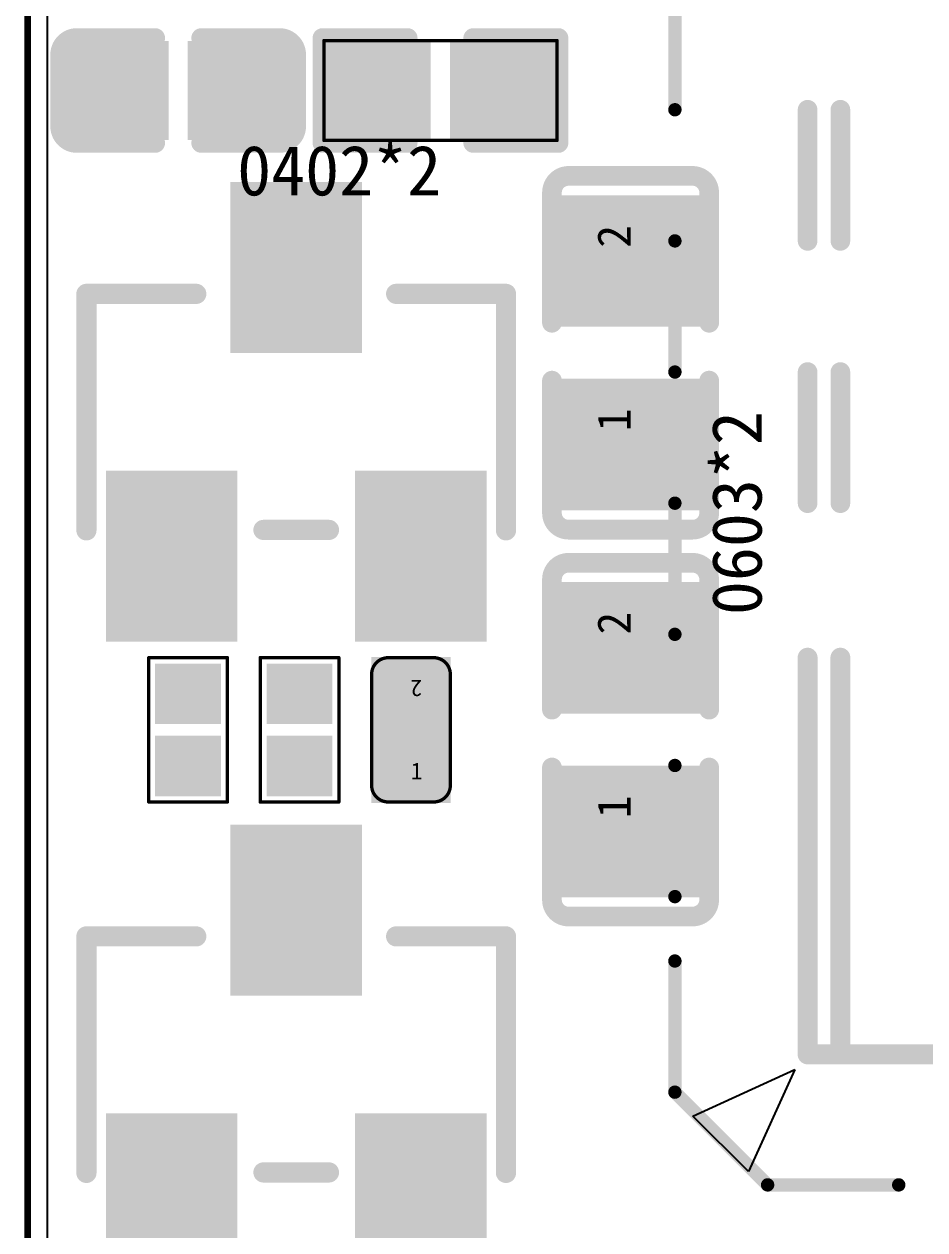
# Model space of a CAD drawing. Header units: millimetres. Extents: x 7.33 to 10.08, y 7.01 to 8.78.
# Drawn here: x 7.3328 to 7.6033, y 8.1787 to 8.5407 of the extents above; entities that cross this region are included whole.
import ezdxf

# ---------------------------------------------------------------- set-up
doc = ezdxf.new("R2010")
doc.units = ezdxf.units.MM
doc.header["$MEASUREMENT"] = 0
for name, color, linetype in [('BottomOverlay', 54, 'Continuous'), ('KeepOutLayer', 6, 'Continuous'), ('Mechanical1', 6, 'Continuous'), ('Mechanical16', 56, 'Continuous'), ('Mechanical20', 56, 'Continuous'), ('MidLayer5', 130, 'Continuous'), ('MidLayer6', 216, 'Continuous'), ('TopLayer', 1, 'Continuous'), ('TopOverlay', 2, 'Continuous'), ('TopPaste', 8, 'Continuous'), ('TopSolder', 216, 'Continuous')]:
    doc.layers.add(name, color=color, linetype=linetype)

# ---------------------------------------------------------------- blocks, each defined once
blk = doc.blocks.new('FBGA153_11R5X13R0X1R00_B_14')
at = {"layer": 'BottomOverlay'}
for p, q in [((-0.26087, -0.27441), (-0.23024, -0.26047)), ((-0.23024, -0.26047), (-0.24413, -0.2911)), ((-0.24413, -0.2911), (-0.26087, -0.27441)), ((-0.24413, -0.2911), (-0.24413, -0.2911))]:
    blk.add_line(p, q, dxfattribs=at)
for points, const_width in [([(-0.22638, -0.01169), (-0.22638, 0.02768)], 0.00591), ([(-0.21654, -0.01169), (-0.21654, 0.02768)], 0.00591), ([(-0.22638, -0.09043), (-0.22638, -0.05106)], 0.00591), ([(-0.21654, -0.09043), (-0.21654, -0.05106)], 0.00591), ([(-0.22638, -0.23622), (-0.22638, -0.13681)], 0.00598), ([(-0.21654, -0.23622), (-0.21654, -0.13681)], 0.00598), ([(-0.22638, -0.25591), (-0.22638, -0.23622)], 0.00598), ([(-0.21654, -0.25591), (-0.21654, -0.23622)], 0.00598), ([(-0.22638, -0.25591), (-0.10622, -0.25591)], 0.00598)]:
    blk.add_lwpolyline(points, dxfattribs=dict(at, const_width=const_width))
for points, const_width in [([(-0.22785, 0.02768, 1), (-0.2249, 0.02768, 1)], 0.00295), ([(-0.21801, 0.02768, 1), (-0.21506, 0.02768, 1)], 0.00295), ([(-0.22785, -0.01169, 1), (-0.2249, -0.01169, 1)], 0.00295), ([(-0.21801, -0.01169, 1), (-0.21506, -0.01169, 1)], 0.00295), ([(-0.22785, -0.05106, 1), (-0.2249, -0.05106, 1)], 0.00295), ([(-0.21801, -0.05106, 1), (-0.21506, -0.05106, 1)], 0.00295), ([(-0.22785, -0.09043, 1), (-0.2249, -0.09043, 1)], 0.00295), ([(-0.21801, -0.09043, 1), (-0.21506, -0.09043, 1)], 0.00295), ([(-0.22787, -0.13681, 1), (-0.22488, -0.13681, 1)], 0.00299), ([(-0.21803, -0.13681, 1), (-0.21504, -0.13681, 1)], 0.00299), ([(-0.22787, -0.23622, 1), (-0.22488, -0.23622, 1)], 0.00299), ([(-0.22787, -0.23622, 1), (-0.22488, -0.23622, 1)], 0.00299), ([(-0.21803, -0.23622, 1), (-0.21504, -0.23622, 1)], 0.00299), ([(-0.21803, -0.23622, 1), (-0.21504, -0.23622, 1)], 0.00299), ([(-0.22787, -0.25591, 1), (-0.22488, -0.25591, 1)], 0.00299), ([(-0.22787, -0.25591, 1), (-0.22488, -0.25591, 1)], 0.00299), ([(-0.21803, -0.25591, 1), (-0.21504, -0.25591, 1)], 0.00299)]:
    blk.add_lwpolyline(points, format="xyb", close=True, dxfattribs=dict(at, const_width=const_width))
at = {"layer": 'Mechanical16'}
for points, const_width in [([(-0.26622, 0.02768), (-0.26622, 0.06705)], 0.00402), ([(-0.22638, -0.01169), (-0.22638, 0.02768)], 0.00591), ([(-0.21654, -0.01169), (-0.21654, 0.02768)], 0.00591), ([(-0.26622, -0.05106), (-0.26622, -0.01169)], 0.00402), ([(-0.22638, -0.09043), (-0.22638, -0.05106)], 0.00591), ([(-0.21654, -0.09043), (-0.21654, -0.05106)], 0.00591), ([(-0.26622, -0.1298), (-0.26622, -0.09043)], 0.00402), ([(-0.22638, -0.23622), (-0.22638, -0.13681)], 0.00598), ([(-0.21654, -0.23622), (-0.21654, -0.13681)], 0.00598), ([(-0.26622, -0.20854), (-0.26622, -0.16917)], 0.00402), ([(-0.26622, -0.26724), (-0.26622, -0.22787)], 0.00402), ([(-0.22638, -0.25591), (-0.22638, -0.23622)], 0.00598), ([(-0.21654, -0.25591), (-0.21654, -0.23622)], 0.00598), ([(-0.22638, -0.25591), (-0.10622, -0.25591)], 0.00598), ([(-0.26622, -0.26724), (-0.23839, -0.29508)], 0.00402), ([(-0.23839, -0.29508), (-0.19902, -0.29508)], 0.00402)]:
    blk.add_lwpolyline(points, dxfattribs=dict(at, const_width=const_width))
for points, const_width in [([(-0.26722, 0.02768, 1), (-0.26522, 0.02768, 1)], 0.00201), ([(-0.22785, 0.02768, 1), (-0.2249, 0.02768, 1)], 0.00295), ([(-0.21801, 0.02768, 1), (-0.21506, 0.02768, 1)], 0.00295), ([(-0.26722, -0.01169, 1), (-0.26522, -0.01169, 1)], 0.00201), ([(-0.22785, -0.01169, 1), (-0.2249, -0.01169, 1)], 0.00295), ([(-0.21801, -0.01169, 1), (-0.21506, -0.01169, 1)], 0.00295), ([(-0.26722, -0.05106, 1), (-0.26522, -0.05106, 1)], 0.00201), ([(-0.22785, -0.05106, 1), (-0.2249, -0.05106, 1)], 0.00295), ([(-0.21801, -0.05106, 1), (-0.21506, -0.05106, 1)], 0.00295), ([(-0.26722, -0.09043, 1), (-0.26522, -0.09043, 1)], 0.00201), ([(-0.22785, -0.09043, 1), (-0.2249, -0.09043, 1)], 0.00295), ([(-0.21801, -0.09043, 1), (-0.21506, -0.09043, 1)], 0.00295), ([(-0.26722, -0.1298, 1), (-0.26522, -0.1298, 1)], 0.00201), ([(-0.22787, -0.13681, 1), (-0.22488, -0.13681, 1)], 0.00299), ([(-0.21803, -0.13681, 1), (-0.21504, -0.13681, 1)], 0.00299), ([(-0.26722, -0.16917, 1), (-0.26522, -0.16917, 1)], 0.00201), ([(-0.26722, -0.20854, 1), (-0.26522, -0.20854, 1)], 0.00201), ([(-0.26722, -0.22787, 1), (-0.26522, -0.22787, 1)], 0.00201), ([(-0.22787, -0.23622, 1), (-0.22488, -0.23622, 1)], 0.00299), ([(-0.22787, -0.23622, 1), (-0.22488, -0.23622, 1)], 0.00299), ([(-0.21803, -0.23622, 1), (-0.21504, -0.23622, 1)], 0.00299), ([(-0.21803, -0.23622, 1), (-0.21504, -0.23622, 1)], 0.00299), ([(-0.22787, -0.25591, 1), (-0.22488, -0.25591, 1)], 0.00299), ([(-0.22787, -0.25591, 1), (-0.22488, -0.25591, 1)], 0.00299), ([(-0.21803, -0.25591, 1), (-0.21504, -0.25591, 1)], 0.00299), ([(-0.26722, -0.26724, 1), (-0.26522, -0.26724, 1)], 0.00201), ([(-0.26722, -0.26724, 1), (-0.26522, -0.26724, 1)], 0.00201), ([(-0.23939, -0.29508, 1), (-0.23738, -0.29508, 1)], 0.00201), ([(-0.23939, -0.29508, 1), (-0.23738, -0.29508, 1)], 0.00201), ([(-0.20002, -0.29508, 1), (-0.19801, -0.29508, 1)], 0.00201)]:
    blk.add_lwpolyline(points, format="xyb", close=True, dxfattribs=dict(at, const_width=const_width))
blk = doc.blocks.new('R0201_67')
at = {"layer": 'TopLayer'}
for points in [[(-0.01792, -0.00787), (-0.00375, -0.00787), (-0.01792, 0.00788), (-0.00375, 0.00788)], [(0.00374, -0.00787), (0.01791, -0.00787), (0.00374, 0.00788), (0.01791, 0.00788)]]:
    blk.add_solid(points, dxfattribs=at)
at = {"layer": 'TopOverlay', "const_width": 0.001}
for points in [[(0.02166, 0.01182), (-0.02166, 0.01182)], [(-0.02166, -0.01182), (-0.02166, 0.01182)], [(0.02166, -0.01182), (0.02166, 0.01182)], [(0.02166, -0.01182), (-0.02166, -0.01182)]]:
    blk.add_lwpolyline(points, dxfattribs=at)
at = {"layer": 'TopOverlay', "const_width": 0.0005}
for points in [[(-0.02191, 0.01182, 1), (-0.02141, 0.01182, 1)], [(-0.02191, 0.01182, 1), (-0.02141, 0.01182, 1)], [(0.02141, 0.01182, 1), (0.02191, 0.01182, 1)], [(0.02141, 0.01182, 1), (0.02191, 0.01182, 1)], [(-0.02191, -0.01182, 1), (-0.02141, -0.01182, 1)], [(-0.02191, -0.01182, 1), (-0.02141, -0.01182, 1)], [(0.02141, -0.01182, 1), (0.02191, -0.01182, 1)], [(0.02141, -0.01182, 1), (0.02191, -0.01182, 1)]]:
    blk.add_lwpolyline(points, format="xyb", close=True, dxfattribs=at)
at = {"layer": 'TopPaste'}
for points in [[(-0.01792, -0.00787), (-0.00375, -0.00787), (-0.01792, 0.00788), (-0.00375, 0.00788)], [(0.00374, -0.00787), (0.01791, -0.00787), (0.00374, 0.00788), (0.01791, 0.00788)]]:
    blk.add_solid(points, dxfattribs=at)
at = {"layer": 'TopSolder'}
for points in [[(-0.01992, -0.00987), (-0.00175, -0.00987), (-0.01992, 0.00988), (-0.00175, 0.00988)], [(0.00174, -0.00987), (0.01991, -0.00987), (0.00174, 0.00988), (0.01991, 0.00988)]]:
    blk.add_solid(points, dxfattribs=at)
blk = doc.blocks.new('R0201_69')
at = {"layer": 'TopLayer'}
for points in [[(-0.01792, -0.00787), (-0.00375, -0.00787), (-0.01792, 0.00788), (-0.00375, 0.00788)], [(0.00374, -0.00787), (0.01791, -0.00787), (0.00374, 0.00788), (0.01791, 0.00788)]]:
    blk.add_solid(points, dxfattribs=at)
at = {"layer": 'TopOverlay', "const_width": 0.001}
for points in [[(0.02166, 0.01182), (-0.02166, 0.01182)], [(-0.02166, -0.01182), (-0.02166, 0.01182)], [(0.02166, -0.01182), (0.02166, 0.01182)], [(0.02166, -0.01182), (-0.02166, -0.01182)]]:
    blk.add_lwpolyline(points, dxfattribs=at)
at = {"layer": 'TopOverlay', "const_width": 0.0005}
for points in [[(-0.02191, 0.01182, 1), (-0.02141, 0.01182, 1)], [(-0.02191, 0.01182, 1), (-0.02141, 0.01182, 1)], [(0.02141, 0.01182, 1), (0.02191, 0.01182, 1)], [(0.02141, 0.01182, 1), (0.02191, 0.01182, 1)], [(-0.02191, -0.01182, 1), (-0.02141, -0.01182, 1)], [(-0.02191, -0.01182, 1), (-0.02141, -0.01182, 1)], [(0.02141, -0.01182, 1), (0.02191, -0.01182, 1)], [(0.02141, -0.01182, 1), (0.02191, -0.01182, 1)]]:
    blk.add_lwpolyline(points, format="xyb", close=True, dxfattribs=at)
at = {"layer": 'TopPaste'}
for points in [[(-0.01792, -0.00787), (-0.00375, -0.00787), (-0.01792, 0.00788), (-0.00375, 0.00788)], [(0.00374, -0.00787), (0.01791, -0.00787), (0.00374, 0.00788), (0.01791, 0.00788)]]:
    blk.add_solid(points, dxfattribs=at)
at = {"layer": 'TopSolder'}
for points in [[(-0.01992, -0.00987), (-0.00175, -0.00987), (-0.01992, 0.00988), (-0.00175, 0.00988)], [(0.00174, -0.00987), (0.01991, -0.00987), (0.00174, 0.00988), (0.01991, 0.00988)]]:
    blk.add_solid(points, dxfattribs=at)
blk = doc.blocks.new('R0402_71')
at = {"layer": 'Mechanical16'}
for points, const_width in [([(-0.00984, 0.01575), (-0.03543, 0.01575)], 0.00591), ([(-0.03543, 0.01575), (-0.03543, -0.01575)], 0.00591), ([(0.03543, 0.01575), (0.00984, 0.01575)], 0.00591), ([(0.03543, 0.01575), (0.03543, -0.01575)], 0.00591), ([(0.035, 0.015), (-0.035, 0.015)], 0.001), ([(-0.035, 0.015), (-0.035, -0.015)], 0.001), ([(0.035, 0.015), (0.035, -0.015)], 0.001), ([(-0.00984, -0.01575), (-0.03543, -0.01575)], 0.00591), ([(0.03543, -0.01575), (0.00984, -0.01575)], 0.00591), ([(0.035, -0.015), (-0.035, -0.015)], 0.001)]:
    blk.add_lwpolyline(points, dxfattribs=dict(at, const_width=const_width))
for points, const_width in [([(-0.03691, 0.01575, 1), (-0.03395, 0.01575, 1)], 0.00295), ([(-0.03691, 0.01575, 1), (-0.03395, 0.01575, 1)], 0.00295), ([(-0.01132, 0.01575, 1), (-0.00836, 0.01575, 1)], 0.00295), ([(0.00836, 0.01575, 1), (0.01132, 0.01575, 1)], 0.00295), ([(0.03395, 0.01575, 1), (0.03691, 0.01575, 1)], 0.00295), ([(0.03395, 0.01575, 1), (0.03691, 0.01575, 1)], 0.00295), ([(-0.03525, 0.015, 1), (-0.03475, 0.015, 1)], 0.0005), ([(-0.03525, 0.015, 1), (-0.03475, 0.015, 1)], 0.0005), ([(0.03475, 0.015, 1), (0.03525, 0.015, 1)], 0.0005), ([(0.03475, 0.015, 1), (0.03525, 0.015, 1)], 0.0005), ([(-0.03691, -0.01575, 1), (-0.03395, -0.01575, 1)], 0.00295), ([(-0.03691, -0.01575, 1), (-0.03395, -0.01575, 1)], 0.00295), ([(-0.01132, -0.01575, 1), (-0.00836, -0.01575, 1)], 0.00295), ([(0.00836, -0.01575, 1), (0.01132, -0.01575, 1)], 0.00295), ([(0.03395, -0.01575, 1), (0.03691, -0.01575, 1)], 0.00295), ([(0.03395, -0.01575, 1), (0.03691, -0.01575, 1)], 0.00295), ([(-0.03525, -0.015, 1), (-0.03475, -0.015, 1)], 0.0005), ([(-0.03525, -0.015, 1), (-0.03475, -0.015, 1)], 0.0005), ([(0.03475, -0.015, 1), (0.03525, -0.015, 1)], 0.0005), ([(0.03475, -0.015, 1), (0.03525, -0.015, 1)], 0.0005)]:
    blk.add_lwpolyline(points, format="xyb", close=True, dxfattribs=dict(at, const_width=const_width))
at = {"layer": 'TopLayer'}
for points in [[(-0.0069, 0.01082), (-0.02855, 0.01082), (-0.0069, -0.01082), (-0.02855, -0.01082)], [(0.02855, 0.01082), (0.0069, 0.01082), (0.02855, -0.01082), (0.0069, -0.01082)]]:
    blk.add_solid(points, dxfattribs=at)
at = {"layer": 'TopOverlay', "const_width": 0.00591}
for points in [[(-0.03543, 0.01575), (-0.03543, -0.01575)], [(-0.00984, 0.01575), (-0.03543, 0.01575)], [(0.03543, 0.01575), (0.00984, 0.01575)], [(0.03543, 0.01575), (0.03543, -0.01575)], [(-0.00984, -0.01575), (-0.03543, -0.01575)], [(0.03543, -0.01575), (0.00984, -0.01575)]]:
    blk.add_lwpolyline(points, dxfattribs=at)
at = {"layer": 'TopOverlay', "const_width": 0.00295}
for points in [[(-0.03691, 0.01575, 1), (-0.03395, 0.01575, 1)], [(-0.03691, 0.01575, 1), (-0.03395, 0.01575, 1)], [(-0.01132, 0.01575, 1), (-0.00836, 0.01575, 1)], [(0.00836, 0.01575, 1), (0.01132, 0.01575, 1)], [(0.03395, 0.01575, 1), (0.03691, 0.01575, 1)], [(0.03395, 0.01575, 1), (0.03691, 0.01575, 1)], [(-0.03691, -0.01575, 1), (-0.03395, -0.01575, 1)], [(-0.03691, -0.01575, 1), (-0.03395, -0.01575, 1)], [(-0.01132, -0.01575, 1), (-0.00836, -0.01575, 1)], [(0.00836, -0.01575, 1), (0.01132, -0.01575, 1)], [(0.03395, -0.01575, 1), (0.03691, -0.01575, 1)], [(0.03395, -0.01575, 1), (0.03691, -0.01575, 1)]]:
    blk.add_lwpolyline(points, format="xyb", close=True, dxfattribs=at)
at = {"layer": 'TopPaste'}
for points in [[(-0.0069, 0.01082), (-0.02855, 0.01082), (-0.0069, -0.01082), (-0.02855, -0.01082)], [(0.02855, 0.01082), (0.0069, 0.01082), (0.02855, -0.01082), (0.0069, -0.01082)]]:
    blk.add_solid(points, dxfattribs=at)
at = {"layer": 'TopSolder'}
for points in [[(-0.0029, 0.01482), (-0.03254, 0.01482), (-0.0029, -0.01482), (-0.03254, -0.01482)], [(0.03254, 0.01482), (0.0029, 0.01482), (0.03254, -0.01482), (0.0029, -0.01482)]]:
    blk.add_solid(points, dxfattribs=at)
blk = doc.blocks.new('SOT_23_214')
at = {"layer": 'Mechanical16', "const_width": 0.00606}
for points in [[(-0.06299, 0.03543), (-0.03, 0.03543)], [(-0.06299, -0.03557), (-0.06299, 0.03543)], [(0.03, 0.03543), (0.06299, 0.03543)], [(0.06299, -0.03557), (0.06299, 0.03543)], [(-0.00984, -0.03543), (0.00984, -0.03543)]]:
    blk.add_lwpolyline(points, dxfattribs=at)
at = {"layer": 'Mechanical16', "const_width": 0.00303}
for points in [[(-0.0645, 0.03543, 1), (-0.06147, 0.03543, 1)], [(-0.0645, 0.03543, 1), (-0.06147, 0.03543, 1)], [(-0.03151, 0.03543, 1), (-0.02849, 0.03543, 1)], [(0.02849, 0.03543, 1), (0.03151, 0.03543, 1)], [(0.06147, 0.03543, 1), (0.0645, 0.03543, 1)], [(0.06147, 0.03543, 1), (0.0645, 0.03543, 1)], [(-0.0645, -0.03557, 1), (-0.06147, -0.03557, 1)], [(-0.01135, -0.03543, 1), (-0.00832, -0.03543, 1)], [(0.00832, -0.03543, 1), (0.01135, -0.03543, 1)], [(0.06147, -0.03557, 1), (0.0645, -0.03557, 1)]]:
    blk.add_lwpolyline(points, format="xyb", close=True, dxfattribs=at)
at = {"layer": 'TopLayer'}
for points in [[(-0.01575, 0.02166), (0.01575, 0.02166), (-0.01575, 0.06497), (0.01575, 0.06497)], [(-0.05315, -0.06497), (-0.02165, -0.06497), (-0.05315, -0.02166), (-0.02165, -0.02166)], [(0.02165, -0.06497), (0.05315, -0.06497), (0.02165, -0.02166), (0.05315, -0.02166)]]:
    blk.add_solid(points, dxfattribs=at)
at = {"layer": 'TopOverlay', "const_width": 0.00606}
for points in [[(-0.06299, -0.03557), (-0.06299, 0.03543)], [(-0.06299, 0.03543), (-0.03, 0.03543)], [(0.03, 0.03543), (0.06299, 0.03543)], [(0.06299, -0.03557), (0.06299, 0.03543)], [(-0.00984, -0.03543), (0.00984, -0.03543)]]:
    blk.add_lwpolyline(points, dxfattribs=at)
at = {"layer": 'TopOverlay', "const_width": 0.00303}
for points in [[(-0.0645, 0.03543, 1), (-0.06147, 0.03543, 1)], [(-0.0645, 0.03543, 1), (-0.06147, 0.03543, 1)], [(-0.03151, 0.03543, 1), (-0.02849, 0.03543, 1)], [(0.02849, 0.03543, 1), (0.03151, 0.03543, 1)], [(0.06147, 0.03543, 1), (0.0645, 0.03543, 1)], [(0.06147, 0.03543, 1), (0.0645, 0.03543, 1)], [(-0.0645, -0.03557, 1), (-0.06147, -0.03557, 1)], [(-0.01135, -0.03543, 1), (-0.00832, -0.03543, 1)], [(0.00832, -0.03543, 1), (0.01135, -0.03543, 1)], [(0.06147, -0.03557, 1), (0.0645, -0.03557, 1)]]:
    blk.add_lwpolyline(points, format="xyb", close=True, dxfattribs=at)
at = {"layer": 'TopPaste'}
for points in [[(-0.01575, 0.02166), (0.01575, 0.02166), (-0.01575, 0.06497), (0.01575, 0.06497)], [(-0.05315, -0.06497), (-0.02165, -0.06497), (-0.05315, -0.02166), (-0.02165, -0.02166)], [(0.02165, -0.06497), (0.05315, -0.06497), (0.02165, -0.02166), (0.05315, -0.02166)]]:
    blk.add_solid(points, dxfattribs=at)
at = {"layer": 'TopSolder'}
for points in [[(-0.01975, 0.01766), (0.01975, 0.01766), (-0.01975, 0.06897), (0.01975, 0.06897)], [(-0.05715, -0.06897), (-0.01765, -0.06897), (-0.05715, -0.01766), (-0.01765, -0.01766)], [(0.01765, -0.06897), (0.05715, -0.06897), (0.01765, -0.01766), (0.05715, -0.01766)]]:
    blk.add_solid(points, dxfattribs=at)
blk = doc.blocks.new('SOT23_215')
at = {"layer": 'Mechanical16', "const_width": 0.00606}
for points in [[(-0.06299, 0.03543), (-0.03, 0.03543)], [(-0.06299, -0.03557), (-0.06299, 0.03543)], [(0.03, 0.03543), (0.06299, 0.03543)], [(0.06299, -0.03557), (0.06299, 0.03543)], [(-0.00984, -0.03543), (0.00984, -0.03543)]]:
    blk.add_lwpolyline(points, dxfattribs=at)
at = {"layer": 'Mechanical16', "const_width": 0.00303}
for points in [[(-0.0645, 0.03543, 1), (-0.06147, 0.03543, 1)], [(-0.0645, 0.03543, 1), (-0.06147, 0.03543, 1)], [(-0.03151, 0.03543, 1), (-0.02849, 0.03543, 1)], [(0.02849, 0.03543, 1), (0.03151, 0.03543, 1)], [(0.06147, 0.03543, 1), (0.0645, 0.03543, 1)], [(0.06147, 0.03543, 1), (0.0645, 0.03543, 1)], [(-0.0645, -0.03557, 1), (-0.06147, -0.03557, 1)], [(-0.01135, -0.03543, 1), (-0.00832, -0.03543, 1)], [(0.00832, -0.03543, 1), (0.01135, -0.03543, 1)], [(0.06147, -0.03557, 1), (0.0645, -0.03557, 1)]]:
    blk.add_lwpolyline(points, format="xyb", close=True, dxfattribs=at)
at = {"layer": 'TopLayer'}
for points in [[(-0.01575, 0.02166), (0.01575, 0.02166), (-0.01575, 0.06497), (0.01575, 0.06497)], [(-0.05315, -0.06497), (-0.02165, -0.06497), (-0.05315, -0.02166), (-0.02165, -0.02166)], [(0.02165, -0.06497), (0.05315, -0.06497), (0.02165, -0.02166), (0.05315, -0.02166)]]:
    blk.add_solid(points, dxfattribs=at)
at = {"layer": 'TopOverlay', "const_width": 0.00606}
for points in [[(-0.06299, -0.03557), (-0.06299, 0.03543)], [(-0.06299, 0.03543), (-0.03, 0.03543)], [(0.03, 0.03543), (0.06299, 0.03543)], [(0.06299, -0.03557), (0.06299, 0.03543)], [(-0.00984, -0.03543), (0.00984, -0.03543)]]:
    blk.add_lwpolyline(points, dxfattribs=at)
at = {"layer": 'TopOverlay', "const_width": 0.00303}
for points in [[(-0.0645, 0.03543, 1), (-0.06147, 0.03543, 1)], [(-0.0645, 0.03543, 1), (-0.06147, 0.03543, 1)], [(-0.03151, 0.03543, 1), (-0.02849, 0.03543, 1)], [(0.02849, 0.03543, 1), (0.03151, 0.03543, 1)], [(0.06147, 0.03543, 1), (0.0645, 0.03543, 1)], [(0.06147, 0.03543, 1), (0.0645, 0.03543, 1)], [(-0.0645, -0.03557, 1), (-0.06147, -0.03557, 1)], [(-0.01135, -0.03543, 1), (-0.00832, -0.03543, 1)], [(0.00832, -0.03543, 1), (0.01135, -0.03543, 1)], [(0.06147, -0.03557, 1), (0.0645, -0.03557, 1)]]:
    blk.add_lwpolyline(points, format="xyb", close=True, dxfattribs=at)
at = {"layer": 'TopPaste'}
for points in [[(-0.01575, 0.02166), (0.01575, 0.02166), (-0.01575, 0.06497), (0.01575, 0.06497)], [(-0.05315, -0.06497), (-0.02165, -0.06497), (-0.05315, -0.02166), (-0.02165, -0.02166)], [(0.02165, -0.06497), (0.05315, -0.06497), (0.02165, -0.02166), (0.05315, -0.02166)]]:
    blk.add_solid(points, dxfattribs=at)
at = {"layer": 'TopSolder'}
for points in [[(-0.01975, 0.01766), (0.01975, 0.01766), (-0.01975, 0.06897), (0.01975, 0.06897)], [(-0.05715, -0.06897), (-0.01765, -0.06897), (-0.05715, -0.01766), (-0.01765, -0.01766)], [(0.01765, -0.06897), (0.05715, -0.06897), (0.01765, -0.01766), (0.05715, -0.01766)]]:
    blk.add_solid(points, dxfattribs=at)
blk = doc.blocks.new('C0402_314')
at = {"layer": 'TopLayer'}
for points in [[(-0.02855, 0.01083), (-0.02855, -0.01082), (-0.0069, 0.01083), (-0.0069, -0.01082)], [(0.0069, 0.01083), (0.0069, -0.01082), (0.02855, 0.01083), (0.02855, -0.01082)]]:
    blk.add_solid(points, dxfattribs=at)
at = {"layer": 'TopOverlay', "const_width": 0.00591}
for points in [[(-0.03543, 0.01075, -0.414331), (-0.03043, 0.01575)], [(0.03043, 0.01575, -0.414331), (0.03543, 0.01075)], [(-0.03043, -0.01575, -0.414249), (-0.03543, -0.01075)], [(0.03543, -0.01075, -0.414249), (0.03043, -0.01575)]]:
    blk.add_lwpolyline(points, format="xyb", dxfattribs=at)
for points in [[(-0.03043, 0.01575), (-0.0069, 0.01575)], [(0.0069, 0.01575), (0.03043, 0.01575)], [(-0.03543, -0.01075), (-0.03543, 0.01075)], [(0.03543, -0.01075), (0.03543, 0.01075)], [(-0.03043, -0.01575), (-0.0069, -0.01575)], [(0.0069, -0.01575), (0.03043, -0.01575)]]:
    blk.add_lwpolyline(points, dxfattribs=at)
at = {"layer": 'TopOverlay', "const_width": 0.00295}
for points in [[(-0.03191, 0.01575, 1), (-0.02895, 0.01575, 1)], [(-0.03191, 0.01575, 1), (-0.02895, 0.01575, 1)], [(-0.00837, 0.01575, 1), (-0.00542, 0.01575, 1)], [(0.00543, 0.01575, 1), (0.00838, 0.01575, 1)], [(0.02895, 0.01575, 1), (0.03191, 0.01575, 1)], [(0.02895, 0.01575, 1), (0.03191, 0.01575, 1)], [(-0.03691, 0.01075, 1), (-0.03395, 0.01075, 1)], [(-0.03691, 0.01075, 1), (-0.03395, 0.01075, 1)], [(0.03395, 0.01075, 1), (0.03691, 0.01075, 1)], [(0.03395, 0.01075, 1), (0.03691, 0.01075, 1)], [(-0.03691, -0.01075, 1), (-0.03395, -0.01075, 1)], [(-0.03691, -0.01075, 1), (-0.03395, -0.01075, 1)], [(0.03395, -0.01075, 1), (0.03691, -0.01075, 1)], [(0.03395, -0.01075, 1), (0.03691, -0.01075, 1)], [(-0.03191, -0.01575, 1), (-0.02895, -0.01575, 1)], [(-0.03191, -0.01575, 1), (-0.02895, -0.01575, 1)], [(-0.00837, -0.01575, 1), (-0.00542, -0.01575, 1)], [(0.00543, -0.01575, 1), (0.00838, -0.01575, 1)], [(0.02895, -0.01575, 1), (0.03191, -0.01575, 1)], [(0.02895, -0.01575, 1), (0.03191, -0.01575, 1)]]:
    blk.add_lwpolyline(points, format="xyb", close=True, dxfattribs=at)
at = {"layer": 'TopPaste'}
for points in [[(-0.02855, 0.01083), (-0.02855, -0.01082), (-0.0069, 0.01083), (-0.0069, -0.01082)], [(0.0069, 0.01083), (0.0069, -0.01082), (0.02855, 0.01083), (0.02855, -0.01082)]]:
    blk.add_solid(points, dxfattribs=at)
at = {"layer": 'TopSolder'}
for points in [[(-0.03254, 0.01483), (-0.03254, -0.01482), (-0.0029, 0.01483), (-0.0029, -0.01482)], [(0.0029, 0.01483), (0.0029, -0.01482), (0.03254, 0.01483), (0.03254, -0.01482)]]:
    blk.add_solid(points, dxfattribs=at)
blk = doc.blocks.new('C0603_315')
at = {"layer": 'Mechanical16', "const_width": 0.00591}
for points in [[(-0.0531, 0.0186, -0.414214), (-0.0481, 0.0236)], [(0.0481, 0.0236, -0.414214), (0.0531, 0.0186)], [(-0.0481, -0.0236, -0.414214), (-0.0531, -0.0186)], [(0.0531, -0.0186, -0.414214), (0.0481, -0.0236)]]:
    blk.add_lwpolyline(points, format="xyb", dxfattribs=at)
for points in [[(-0.00836, 0.0236), (-0.0481, 0.0236)], [(0.0481, 0.0236), (0.00902, 0.0236)], [(-0.0531, -0.0186), (-0.0531, 0.0186)], [(0.0531, -0.0186), (0.0531, 0.0186)], [(-0.00836, -0.0236), (-0.0481, -0.0236)], [(0.0481, -0.0236), (0.00902, -0.0236)]]:
    blk.add_lwpolyline(points, dxfattribs=at)
at = {"layer": 'Mechanical16', "const_width": 0.00296}
for points in [[(-0.04958, 0.0236, 1), (-0.04662, 0.0236, 1)], [(-0.04958, 0.0236, 1), (-0.04662, 0.0236, 1)], [(-0.00984, 0.0236, 1), (-0.00688, 0.0236, 1)], [(0.00754, 0.0236, 1), (0.0105, 0.0236, 1)], [(0.04662, 0.0236, 1), (0.04958, 0.0236, 1)], [(0.04662, 0.0236, 1), (0.04958, 0.0236, 1)], [(-0.05458, 0.0186, 1), (-0.05162, 0.0186, 1)], [(-0.05458, 0.0186, 1), (-0.05162, 0.0186, 1)], [(0.05162, 0.0186, 1), (0.05458, 0.0186, 1)], [(0.05162, 0.0186, 1), (0.05458, 0.0186, 1)], [(-0.05458, -0.0186, 1), (-0.05162, -0.0186, 1)], [(-0.05458, -0.0186, 1), (-0.05162, -0.0186, 1)], [(0.05162, -0.0186, 1), (0.05458, -0.0186, 1)], [(0.05162, -0.0186, 1), (0.05458, -0.0186, 1)], [(-0.04958, -0.0236, 1), (-0.04662, -0.0236, 1)], [(-0.04958, -0.0236, 1), (-0.04662, -0.0236, 1)], [(-0.00984, -0.0236, 1), (-0.00688, -0.0236, 1)], [(0.00754, -0.0236, 1), (0.0105, -0.0236, 1)], [(0.04662, -0.0236, 1), (0.04958, -0.0236, 1)], [(0.04662, -0.0236, 1), (0.04958, -0.0236, 1)]]:
    blk.add_lwpolyline(points, format="xyb", close=True, dxfattribs=at)
at = {"layer": 'TopLayer'}
for points in [[(-0.01181, 0.01771), (-0.04331, 0.01771), (-0.01181, -0.01771), (-0.04331, -0.01771)], [(0.04331, 0.01771), (0.01181, 0.01771), (0.04331, -0.01771), (0.01181, -0.01771)]]:
    blk.add_solid(points, dxfattribs=at)
at = {"layer": 'TopOverlay', "const_width": 0.00591}
for points in [[(-0.0531, 0.0186, -0.414214), (-0.0481, 0.0236)], [(0.0481, 0.0236, -0.414214), (0.0531, 0.0186)], [(-0.0481, -0.0236, -0.414214), (-0.0531, -0.0186)], [(0.0531, -0.0186, -0.414214), (0.0481, -0.0236)]]:
    blk.add_lwpolyline(points, format="xyb", dxfattribs=at)
for points in [[(-0.00836, 0.0236), (-0.0481, 0.0236)], [(0.0481, 0.0236), (0.00902, 0.0236)], [(-0.0531, -0.0186), (-0.0531, 0.0186)], [(0.0531, -0.0186), (0.0531, 0.0186)], [(-0.00836, -0.0236), (-0.0481, -0.0236)], [(0.0481, -0.0236), (0.00902, -0.0236)]]:
    blk.add_lwpolyline(points, dxfattribs=at)
at = {"layer": 'TopOverlay', "const_width": 0.00296}
for points in [[(-0.04958, 0.0236, 1), (-0.04662, 0.0236, 1)], [(-0.04958, 0.0236, 1), (-0.04662, 0.0236, 1)], [(-0.00984, 0.0236, 1), (-0.00688, 0.0236, 1)], [(0.00754, 0.0236, 1), (0.0105, 0.0236, 1)], [(0.04662, 0.0236, 1), (0.04958, 0.0236, 1)], [(0.04662, 0.0236, 1), (0.04958, 0.0236, 1)], [(-0.05458, 0.0186, 1), (-0.05162, 0.0186, 1)], [(-0.05458, 0.0186, 1), (-0.05162, 0.0186, 1)], [(0.05162, 0.0186, 1), (0.05458, 0.0186, 1)], [(0.05162, 0.0186, 1), (0.05458, 0.0186, 1)], [(-0.05458, -0.0186, 1), (-0.05162, -0.0186, 1)], [(-0.05458, -0.0186, 1), (-0.05162, -0.0186, 1)], [(0.05162, -0.0186, 1), (0.05458, -0.0186, 1)], [(0.05162, -0.0186, 1), (0.05458, -0.0186, 1)], [(-0.04958, -0.0236, 1), (-0.04662, -0.0236, 1)], [(-0.04958, -0.0236, 1), (-0.04662, -0.0236, 1)], [(-0.00984, -0.0236, 1), (-0.00688, -0.0236, 1)], [(0.00754, -0.0236, 1), (0.0105, -0.0236, 1)], [(0.04662, -0.0236, 1), (0.04958, -0.0236, 1)], [(0.04662, -0.0236, 1), (0.04958, -0.0236, 1)]]:
    blk.add_lwpolyline(points, format="xyb", close=True, dxfattribs=at)
at = {"layer": 'TopPaste'}
for points in [[(-0.01181, 0.01771), (-0.04331, 0.01771), (-0.01181, -0.01771), (-0.04331, -0.01771)], [(0.04331, 0.01771), (0.01181, 0.01771), (0.04331, -0.01771), (0.01181, -0.01771)]]:
    blk.add_solid(points, dxfattribs=at)
at = {"layer": 'TopSolder'}
for points in [[(-0.00781, 0.02171), (-0.04731, 0.02171), (-0.00781, -0.02171), (-0.04731, -0.02171)], [(0.04731, 0.02171), (0.00781, 0.02171), (0.04731, -0.02171), (0.00781, -0.02171)]]:
    blk.add_solid(points, dxfattribs=at)
at = {"layer": 'Mechanical20'}
for s, p in [('1', (-0.02356, 0)), ('2', (0.03156, 0))]:
    blk.add_text(s, height=0.01, dxfattribs=at).set_placement(p)
blk = doc.blocks.new('C0201_316')
at = {"layer": 'TopLayer'}
for points in [[(-0.01792, -0.00787), (-0.00375, -0.00787), (-0.01792, 0.00788), (-0.00375, 0.00788)], [(0.00374, -0.00787), (0.01791, -0.00787), (0.00374, 0.00788), (0.01791, 0.00788)]]:
    blk.add_solid(points, dxfattribs=at)
at = {"layer": 'TopOverlay', "const_width": 0.001}
for points in [[(-0.02166, 0.00681, -0.414178), (-0.01666, 0.01182)], [(0.01665, 0.01182, -0.414132), (0.02166, 0.00681)], [(-0.01666, -0.01182, -0.414249), (-0.02166, -0.00681)], [(0.02166, -0.00681, -0.414214), (0.01665, -0.01182)]]:
    blk.add_lwpolyline(points, format="xyb", dxfattribs=at)
for points in [[(0.01665, 0.01182), (-0.01666, 0.01182)], [(-0.02166, -0.00681), (-0.02166, 0.00681)], [(0.02166, -0.00681), (0.02166, 0.00681)], [(0.01665, -0.01182), (-0.01666, -0.01182)]]:
    blk.add_lwpolyline(points, dxfattribs=at)
at = {"layer": 'TopOverlay', "const_width": 0.0005}
for points in [[(-0.01691, 0.01182, 1), (-0.01641, 0.01182, 1)], [(-0.01691, 0.01182, 1), (-0.01641, 0.01182, 1)], [(0.0164, 0.01182, 1), (0.0169, 0.01182, 1)], [(0.0164, 0.01182, 1), (0.0169, 0.01182, 1)], [(-0.02191, 0.00681, 1), (-0.02141, 0.00681, 1)], [(-0.02191, 0.00681, 1), (-0.02141, 0.00681, 1)], [(0.02141, 0.00681, 1), (0.02191, 0.00681, 1)], [(0.02141, 0.00681, 1), (0.02191, 0.00681, 1)], [(-0.02191, -0.00681, 1), (-0.02141, -0.00681, 1)], [(-0.02191, -0.00681, 1), (-0.02141, -0.00681, 1)], [(0.02141, -0.00681, 1), (0.02191, -0.00681, 1)], [(0.02141, -0.00681, 1), (0.02191, -0.00681, 1)], [(-0.01691, -0.01182, 1), (-0.01641, -0.01182, 1)], [(-0.01691, -0.01182, 1), (-0.01641, -0.01182, 1)], [(0.0164, -0.01182, 1), (0.0169, -0.01182, 1)], [(0.0164, -0.01182, 1), (0.0169, -0.01182, 1)]]:
    blk.add_lwpolyline(points, format="xyb", close=True, dxfattribs=at)
at = {"layer": 'TopPaste'}
for points in [[(-0.01792, -0.00787), (-0.00375, -0.00787), (-0.01792, 0.00788), (-0.00375, 0.00788)], [(0.00374, -0.00787), (0.01791, -0.00787), (0.00374, 0.00788), (0.01791, 0.00788)]]:
    blk.add_solid(points, dxfattribs=at)
at = {"layer": 'TopSolder'}
for points in [[(-0.02192, -0.01187), (0.00025, -0.01187), (-0.02192, 0.01188), (0.00025, 0.01188)], [(-0.00026, -0.01187), (0.02191, -0.01187), (-0.00026, 0.01188), (0.02191, 0.01188)]]:
    blk.add_solid(points, dxfattribs=at)
at = {"layer": 'Mechanical20'}
for s, rotation, p in [('1', -90, (-0.01484, 0)), ('2', 90, (0.015, -0.00333))]:
    blk.add_text(s, height=0.005, rotation=rotation, dxfattribs=at).set_placement(p)
blk = doc.blocks.new('C0603_317')
at = {"layer": 'Mechanical16', "const_width": 0.00591}
for points in [[(-0.0531, 0.0186, -0.414214), (-0.0481, 0.0236)], [(0.0481, 0.0236, -0.414214), (0.0531, 0.0186)], [(-0.0481, -0.0236, -0.414214), (-0.0531, -0.0186)], [(0.0531, -0.0186, -0.414214), (0.0481, -0.0236)]]:
    blk.add_lwpolyline(points, format="xyb", dxfattribs=at)
for points in [[(-0.00836, 0.0236), (-0.0481, 0.0236)], [(0.0481, 0.0236), (0.00902, 0.0236)], [(-0.0531, -0.0186), (-0.0531, 0.0186)], [(0.0531, -0.0186), (0.0531, 0.0186)], [(-0.00836, -0.0236), (-0.0481, -0.0236)], [(0.0481, -0.0236), (0.00902, -0.0236)]]:
    blk.add_lwpolyline(points, dxfattribs=at)
at = {"layer": 'Mechanical16', "const_width": 0.00296}
for points in [[(-0.04958, 0.0236, 1), (-0.04662, 0.0236, 1)], [(-0.04958, 0.0236, 1), (-0.04662, 0.0236, 1)], [(-0.00984, 0.0236, 1), (-0.00688, 0.0236, 1)], [(0.00754, 0.0236, 1), (0.0105, 0.0236, 1)], [(0.04662, 0.0236, 1), (0.04958, 0.0236, 1)], [(0.04662, 0.0236, 1), (0.04958, 0.0236, 1)], [(-0.05458, 0.0186, 1), (-0.05162, 0.0186, 1)], [(-0.05458, 0.0186, 1), (-0.05162, 0.0186, 1)], [(0.05162, 0.0186, 1), (0.05458, 0.0186, 1)], [(0.05162, 0.0186, 1), (0.05458, 0.0186, 1)], [(-0.05458, -0.0186, 1), (-0.05162, -0.0186, 1)], [(-0.05458, -0.0186, 1), (-0.05162, -0.0186, 1)], [(0.05162, -0.0186, 1), (0.05458, -0.0186, 1)], [(0.05162, -0.0186, 1), (0.05458, -0.0186, 1)], [(-0.04958, -0.0236, 1), (-0.04662, -0.0236, 1)], [(-0.04958, -0.0236, 1), (-0.04662, -0.0236, 1)], [(-0.00984, -0.0236, 1), (-0.00688, -0.0236, 1)], [(0.00754, -0.0236, 1), (0.0105, -0.0236, 1)], [(0.04662, -0.0236, 1), (0.04958, -0.0236, 1)], [(0.04662, -0.0236, 1), (0.04958, -0.0236, 1)]]:
    blk.add_lwpolyline(points, format="xyb", close=True, dxfattribs=at)
at = {"layer": 'TopLayer'}
for points in [[(-0.01181, 0.01771), (-0.04331, 0.01771), (-0.01181, -0.01771), (-0.04331, -0.01771)], [(0.04331, 0.01771), (0.01181, 0.01771), (0.04331, -0.01771), (0.01181, -0.01771)]]:
    blk.add_solid(points, dxfattribs=at)
at = {"layer": 'TopOverlay', "const_width": 0.00591}
for points in [[(-0.0531, 0.0186, -0.414214), (-0.0481, 0.0236)], [(0.0481, 0.0236, -0.414214), (0.0531, 0.0186)], [(-0.0481, -0.0236, -0.414214), (-0.0531, -0.0186)], [(0.0531, -0.0186, -0.414214), (0.0481, -0.0236)]]:
    blk.add_lwpolyline(points, format="xyb", dxfattribs=at)
for points in [[(-0.00836, 0.0236), (-0.0481, 0.0236)], [(0.0481, 0.0236), (0.00902, 0.0236)], [(-0.0531, -0.0186), (-0.0531, 0.0186)], [(0.0531, -0.0186), (0.0531, 0.0186)], [(-0.00836, -0.0236), (-0.0481, -0.0236)], [(0.0481, -0.0236), (0.00902, -0.0236)]]:
    blk.add_lwpolyline(points, dxfattribs=at)
at = {"layer": 'TopOverlay', "const_width": 0.00296}
for points in [[(-0.04958, 0.0236, 1), (-0.04662, 0.0236, 1)], [(-0.04958, 0.0236, 1), (-0.04662, 0.0236, 1)], [(-0.00984, 0.0236, 1), (-0.00688, 0.0236, 1)], [(0.00754, 0.0236, 1), (0.0105, 0.0236, 1)], [(0.04662, 0.0236, 1), (0.04958, 0.0236, 1)], [(0.04662, 0.0236, 1), (0.04958, 0.0236, 1)], [(-0.05458, 0.0186, 1), (-0.05162, 0.0186, 1)], [(-0.05458, 0.0186, 1), (-0.05162, 0.0186, 1)], [(0.05162, 0.0186, 1), (0.05458, 0.0186, 1)], [(0.05162, 0.0186, 1), (0.05458, 0.0186, 1)], [(-0.05458, -0.0186, 1), (-0.05162, -0.0186, 1)], [(-0.05458, -0.0186, 1), (-0.05162, -0.0186, 1)], [(0.05162, -0.0186, 1), (0.05458, -0.0186, 1)], [(0.05162, -0.0186, 1), (0.05458, -0.0186, 1)], [(-0.04958, -0.0236, 1), (-0.04662, -0.0236, 1)], [(-0.04958, -0.0236, 1), (-0.04662, -0.0236, 1)], [(-0.00984, -0.0236, 1), (-0.00688, -0.0236, 1)], [(0.00754, -0.0236, 1), (0.0105, -0.0236, 1)], [(0.04662, -0.0236, 1), (0.04958, -0.0236, 1)], [(0.04662, -0.0236, 1), (0.04958, -0.0236, 1)]]:
    blk.add_lwpolyline(points, format="xyb", close=True, dxfattribs=at)
at = {"layer": 'TopPaste'}
for points in [[(-0.01181, 0.01771), (-0.04331, 0.01771), (-0.01181, -0.01771), (-0.04331, -0.01771)], [(0.04331, 0.01771), (0.01181, 0.01771), (0.04331, -0.01771), (0.01181, -0.01771)]]:
    blk.add_solid(points, dxfattribs=at)
at = {"layer": 'TopSolder'}
for points in [[(-0.00781, 0.02171), (-0.04731, 0.02171), (-0.00781, -0.02171), (-0.04731, -0.02171)], [(0.04731, 0.02171), (0.00781, 0.02171), (0.04731, -0.02171), (0.00781, -0.02171)]]:
    blk.add_solid(points, dxfattribs=at)
at = {"layer": 'Mechanical20'}
for s, p in [('1', (-0.02356, 0)), ('2', (0.03156, 0))]:
    blk.add_text(s, height=0.01, dxfattribs=at).set_placement(p)

msp = doc.modelspace()

# ---------------------------------------------------------------- linework, layer by layer
at = {"layer": 'BottomOverlay', "const_width": 0.055}
msp.add_lwpolyline([(7.78021, 8.06999, 1), (7.59518, 8.06999, 1)], format="xyb", close=True, dxfattribs=at)
at = {"layer": 'KeepOutLayer', "const_width": 0.00197}
msp.add_lwpolyline([(7.33387, 7.877), (7.33387, 8.75889)], dxfattribs=at)
at = {"layer": 'MidLayer5'}
msp.add_line((7.33981, 7.88294), (7.33981, 8.75889), dxfattribs=at)
at = {"layer": 'MidLayer6'}
msp.add_line((7.33981, 7.88294), (7.33981, 8.75889), dxfattribs=at)

# ---------------------------------------------------------------- block references
for name, p in [('FBGA153_11R5X13R0X1R00_B_14', (7.79445, 8.48728)), ('SOT23_215', (7.41453, 8.42426)), ('SOT_23_214', (7.41453, 8.23137))]:
    msp.add_blockref(name, p)
for name, p, rotation in [('C0402_314', (7.37909, 8.52074), 360), ('R0402_71', (7.45784, 8.52074), 180), ('C0603_315', (7.51492, 8.442), 90), ('C0603_317', (7.51492, 8.32586), 90), ('R0201_67', (7.38206, 8.32881), 90), ('R0201_69', (7.41553, 8.32881), 90), ('C0201_316', (7.44899, 8.32881), 90)]:
    msp.add_blockref(name, p, dxfattribs=dict(rotation=rotation))

# ---------------------------------------------------------------- texts
at = {"layer": 'Mechanical1'}
for s, rotation, p in [('0402*2', 360, (7.39681, 8.48924)), ('0603*2', 90, (7.55429, 8.36326))]:
    msp.add_text(s, height=0.015, rotation=rotation, dxfattribs=at).set_placement(p)

doc.saveas('drawing.dxf')
